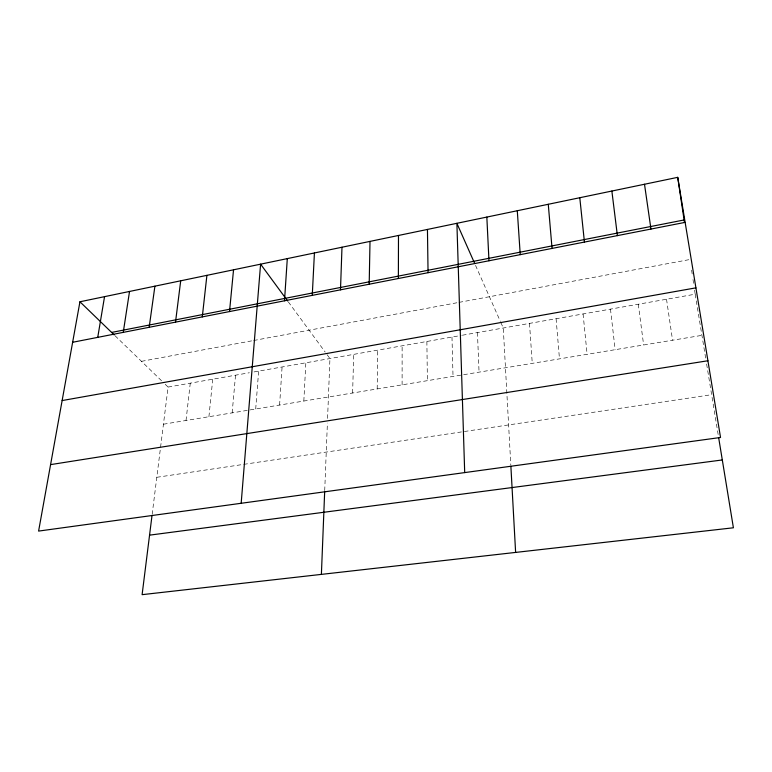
<?xml version="1.0" encoding="UTF-8"?>
<svg xmlns="http://www.w3.org/2000/svg" width="772" height="772" viewBox="0 0 772 772"><rect width="100%" height="100%" fill="white"/><g stroke="black" fill="none" stroke-linecap="round" stroke-linejoin="round"><path stroke-width="0.58" stroke-dasharray="3.86 2.9" d="M402.106 384.832L402.125 345.837M377.19 388.943L377.73 350.131M352.63 392.996L353.673 354.377M324.713 490.616L327.396 423.027M327.569 418.443L329.943 358.555L325.871 353.007M303.83 401.054L305.837 362.801M279.599 405.049L282.079 366.99M255.706 408.986L258.639 371.12M232.15 412.875L235.537 375.192M208.922 416.706L212.744 379.206M186.023 420.489L190.269 383.163M152.161 514.364L168.093 387.071L163.21 382.343M141.488 361.325L252.531 340.713M253.689 340.5L457.883 302.585M459.031 302.373L690.014 259.488M168.093 387.071L249.395 372.751M254.017 371.93L461.241 335.424M462.399 335.222L695.196 294.2L694.52 289.683M163.442 424.214L462.496 374.874M463.673 374.681L701.931 335.366M156.793 477.299L711.63 394.685M115.047 335.743L162.39 381.561M288.332 301.91L325.195 352.08M475.523 265.365L500.372 321.461M500.854 322.551L503.276 328.013L510.813 465.072M695.196 294.2L705.859 359.376M706.621 364.027L718.481 436.556M691.606 270.152L692.31 274.89M693.005 279.522L693.845 285.167M666.526 299.247L672.557 340.22M638.29 304.226L643.636 344.988M610.478 309.128L615.149 349.687M583.082 313.953L587.106 354.319M556.091 318.711L559.478 358.874M529.486 323.4L532.265 363.361M477.443 332.568L479.055 372.143M451.977 337.055L453.029 376.437M426.877 341.475L427.379 380.664"/><path stroke-width="1.16" d="M398.371 278.509L398.487 235.47M369.19 284.221L370.01 241.395M340.491 289.838L341.986 247.223M321.393 574.387L324.665 491.793M312.264 295.367L314.426 252.965M284.501 300.8L287.3 258.61M241.173 503.276L260.598 264.169L287.657 300.993M229.516 311.57L233.54 269.804M202.293 316.896L206.906 275.343M152.016 515.493L142.106 594.662L733.4 527.787L718.664 437.705M175.514 322.136L180.706 280.805M149.17 327.299L154.911 286.171M123.25 332.375L129.532 291.449M97.745 337.364L104.548 296.651M79.941 301.775L38.6 531.088L720.537 437.473L677.729 177.338L79.941 301.775L114.188 334.913M111.631 332.433L684.108 219.962M72.645 342.276L685.14 222.365M62.136 400.562L695.919 287.85M50.585 464.619L707.914 360.756M149.556 535.15L722.303 459.958M474.626 263.329L456.889 223.311L464.696 472.589M677.729 177.338L684.446 222.239M644.504 184.257L650.96 229.062M611.868 191.051L617.397 235.634M579.791 197.728L584.433 242.08M548.274 204.29L552.048 248.42M517.288 210.737L520.241 254.654M510.881 466.23L515.619 552.414M486.833 217.077L488.975 260.772M427.447 229.438L428.055 272.699"/></g></svg>
